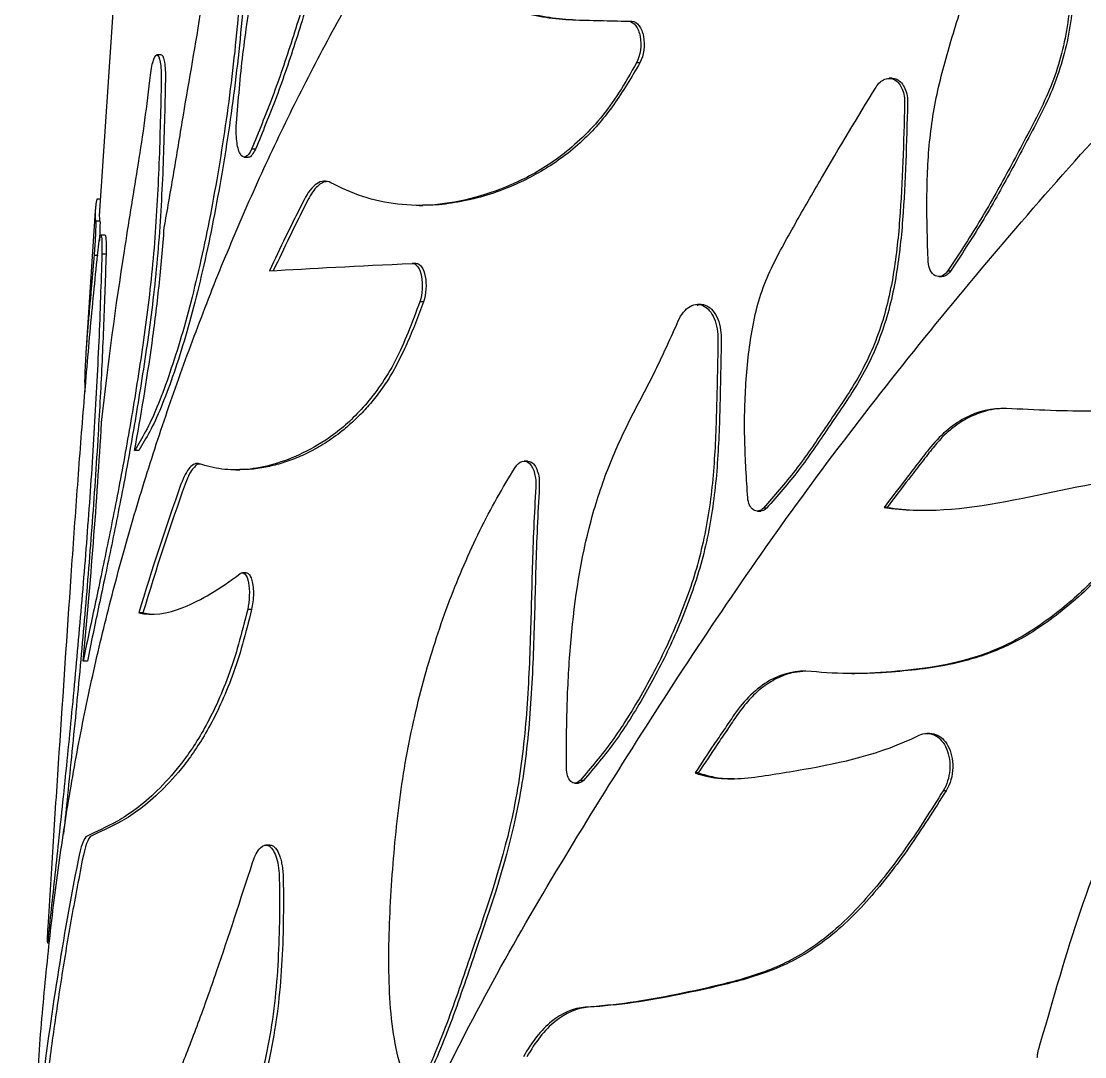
# Model space of a CAD drawing. Header units: millimetres. Extents: x 10 to 459, y 8 to 584.
# Drawn here: x 154.12 to 166.7, y 349.61 to 361.86 of the extents above; entities that cross this region are included whole.
import ezdxf

# ---------------------------------------------------------------- set-up
doc = ezdxf.new("R2010")
doc.units = ezdxf.units.MM
doc.layers.add('OUTLINE', color=7, linetype='Continuous', lineweight=25)

msp = doc.modelspace()

# ---------------------------------------------------------------- linework, layer by layer
at = {"layer": 'OUTLINE'}
for p, q in [((155.334, 363.949), (155.045, 359.615)), ((155.775, 361.458), (155.725, 361.458)), ((161.438, 361.365), (161.398, 361.365)), ((164.42, 361.182), (164.384, 361.182)), ((156.757, 360.25), (156.805, 360.25)), ((156.889, 360.342), (156.842, 360.342)), ((155.055, 359.754), (155.018, 359.754)), ((158.826, 359.679), (158.87, 359.679)), ((154.995, 359.615), (154.883, 357.931)), ((155.049, 359.491), (154.999, 359.491)), ((155.051, 359.491), (155, 359.491)), ((155.112, 359.325), (155.061, 359.325)), ((155.031, 359.087), (154.981, 359.087)), ((155.123, 359.104), (155.073, 359.104)), ((158.788, 358.993), (158.744, 358.993)), ((165.11, 358.9), (165.075, 358.9)), ((164.972, 358.837), (165.007, 358.837)), ((158.879, 358.54), (158.835, 358.54)), ((162.157, 358.509), (162.117, 358.509)), ((155.51, 356.781), (155.461, 356.781)), ((160.109, 356.655), (160.066, 356.655)), ((156.657, 356.552), (156.704, 356.552)), ((162.936, 356.099), (162.898, 356.099)), ((164.361, 356.109), (164.326, 356.109)), ((162.828, 356.065), (162.867, 356.065)), ((156.784, 355.334), (156.736, 355.334)), ((155.559, 354.861), (155.51, 354.861)), ((155.559, 354.861), (155.664, 354.846)), ((156.844, 354.902), (156.798, 354.902)), ((154.902, 354.29), (154.852, 354.29)), ((163.943, 354.143), (163.978, 354.143)), ((164.867, 353.437), (164.832, 353.437)), ((162.127, 352.969), (162.089, 352.969)), ((160.667, 352.848), (160.709, 352.848)), ((160.769, 352.88), (160.729, 352.88)), ((165.059, 352.759), (165.025, 352.759)), ((157.061, 352.115), (157.014, 352.115)), ((154.429, 350.96), (154.455, 350.96)), ((154.462, 351.028), (154.439, 351.028))]:
    msp.add_line(p, q, dxfattribs=at)
for points, knots in [([(154.317, 349.412), (154.318, 349.422), (154.337, 349.772), (154.396, 350.437), (154.497, 351.408), (154.628, 352.351), (154.786, 353.273), (154.972, 354.177), (155.189, 355.072), (155.435, 355.963), (155.712, 356.854), (156.018, 357.744), (156.352, 358.632), (156.716, 359.514), (157.111, 360.388), (157.538, 361.252), (157.999, 362.106), (158.518, 362.991), (159.101, 363.905), (159.755, 364.846), (160.454, 365.771), (161.152, 366.623), (161.841, 367.404), (162.511, 368.118), (163.213, 368.819), (163.943, 369.505), (164.456, 369.95), (164.712, 370.173)], [0, 0, 0, 0, 0.001236, 0.042567, 0.083908, 0.125241, 0.166156, 0.207077, 0.247993, 0.289099, 0.330211, 0.371317, 0.412228, 0.453144, 0.494054, 0.535189, 0.576331, 0.617465, 0.664828, 0.712215, 0.7596, 0.806959, 0.845553, 0.884171, 0.922796, 0.96141, 1, 1, 1, 1]), ([(156.665, 360.651), (156.687, 360.925), (156.71, 361.198), (156.774, 361.735), (156.814, 362), (156.896, 362.527), (156.939, 362.789), (157.029, 363.309), (157.079, 363.563), (157.194, 364.05), (157.257, 364.285), (157.357, 364.63), (157.391, 364.744), (157.46, 364.972), (157.494, 365.087), (157.564, 365.313), (157.6, 365.425), (157.673, 365.648), (157.71, 365.76), (157.777, 365.995), (157.806, 366.118), (157.859, 366.371), (157.882, 366.5), (157.906, 366.63)], [0, 0, 0, 0, 0.125, 0.125, 0.25, 0.25, 0.375, 0.375, 0.5, 0.5, 0.625, 0.625, 0.6875, 0.6875, 0.75, 0.75, 0.8125, 0.8125, 0.875, 0.875, 0.9375, 0.9375, 1, 1, 1, 1]), ([(158.159, 366.589), (158.131, 366.001), (158.103, 365.412), (158.009, 364.532), (157.969, 364.244), (157.87, 363.686), (157.811, 363.414), (157.683, 362.879), (157.615, 362.62), (157.474, 362.118), (157.4, 361.875), (157.249, 361.405), (157.171, 361.177), (157.01, 360.745), (156.925, 360.543), (156.842, 360.342)], [0, 0, 0, 0, 0.25, 0.25, 0.375, 0.375, 0.5, 0.5, 0.625, 0.625, 0.75, 0.75, 0.875, 0.875, 1, 1, 1, 1]), ([(158.205, 366.589), (158.177, 366.001), (158.149, 365.413), (158.055, 364.532), (158.016, 364.245), (157.916, 363.687), (157.858, 363.415), (157.729, 362.88), (157.661, 362.621), (157.52, 362.118), (157.447, 361.875), (157.296, 361.405), (157.218, 361.177), (157.057, 360.745), (156.972, 360.543), (156.889, 360.342)], [0, 0, 0, 0, 0.25, 0.25, 0.375, 0.375, 0.5, 0.5, 0.625, 0.625, 0.75, 0.75, 0.875, 0.875, 1, 1, 1, 1]), ([(157.239, 345.09), (157.34, 345.332), (157.443, 345.574), (157.648, 346.064), (157.751, 346.312), (158.065, 347.056), (158.277, 347.555), (158.718, 348.548), (158.945, 349.04), (159.425, 350.003), (159.678, 350.473), (160.203, 351.4), (160.476, 351.857), (161.037, 352.77), (161.324, 353.226), (162.204, 354.597), (162.818, 355.507), (164.127, 357.279), (164.818, 358.145), (166.264, 359.862), (167.017, 360.708), (168.217, 361.93), (168.628, 362.329), (169.47, 363.115), (169.899, 363.503), (170.78, 364.264), (171.234, 364.632), (171.959, 365.119), (172.207, 365.271), (172.719, 365.537), (172.986, 365.645), (173.257, 365.75)], [0, 0, 0, 0, 0.03125, 0.03125, 0.0625, 0.0625, 0.125, 0.125, 0.1875, 0.1875, 0.25, 0.25, 0.3125, 0.3125, 0.375, 0.375, 0.5, 0.5, 0.625, 0.625, 0.75, 0.75, 0.8125, 0.8125, 0.875, 0.875, 0.9375, 0.9375, 0.96875, 0.96875, 1, 1, 1, 1]), ([(156.708, 364.755), (156.723, 364.577), (156.739, 364.399), (156.76, 364.032), (156.765, 363.843), (156.766, 363.455), (156.763, 363.255), (156.75, 362.857), (156.74, 362.659), (156.701, 362.064), (156.665, 361.669), (156.573, 360.882), (156.518, 360.496), (156.393, 359.749), (156.323, 359.384), (156.167, 358.689), (156.084, 358.366), (155.952, 357.924), (155.906, 357.784), (155.815, 357.523), (155.77, 357.402), (155.68, 357.185), (155.635, 357.09), (155.546, 356.924), (155.503, 356.852), (155.461, 356.781)], [0, 0, 0, 0, 0.0625, 0.0625, 0.125, 0.125, 0.1875, 0.1875, 0.25, 0.25, 0.375, 0.375, 0.5, 0.5, 0.625, 0.625, 0.75, 0.75, 0.8125, 0.8125, 0.875, 0.875, 0.9375, 0.9375, 1, 1, 1, 1]), ([(156.756, 364.755), (156.771, 364.577), (156.787, 364.399), (156.808, 364.032), (156.813, 363.843), (156.814, 363.455), (156.811, 363.256), (156.798, 362.858), (156.788, 362.66), (156.749, 362.065), (156.713, 361.67), (156.621, 360.883), (156.566, 360.497), (156.441, 359.75), (156.371, 359.385), (156.216, 358.691), (156.133, 358.368), (156.001, 357.926), (155.955, 357.785), (155.864, 357.524), (155.819, 357.403), (155.729, 357.186), (155.684, 357.09), (155.596, 356.924), (155.552, 356.852), (155.51, 356.781)], [0, 0, 0, 0, 0.0625, 0.0625, 0.125, 0.125, 0.1875, 0.1875, 0.25, 0.25, 0.375, 0.375, 0.5, 0.5, 0.625, 0.625, 0.75, 0.75, 0.8125, 0.8125, 0.875, 0.875, 0.9375, 0.9375, 1, 1, 1, 1]), ([(155.811, 359.416), (155.847, 359.621), (155.883, 359.826), (155.955, 360.242), (155.989, 360.454), (156.094, 361.089), (156.169, 361.504), (156.306, 362.363), (156.367, 362.805), (156.447, 363.478), (156.471, 363.704), (156.515, 364.157), (156.535, 364.385), (156.554, 364.613)], [0, 0, 0, 0, 0.125, 0.125, 0.25, 0.25, 0.5, 0.5, 0.75, 0.75, 0.875, 0.875, 1, 1, 1, 1]), ([(164.846, 359.012), (164.838, 359.248), (164.831, 359.484), (164.832, 359.957), (164.84, 360.195), (164.887, 360.662), (164.926, 360.893), (165.035, 361.349), (165.102, 361.575), (165.239, 362.022), (165.31, 362.244), (165.448, 362.691), (165.517, 362.915), (165.66, 363.36), (165.734, 363.58), (165.897, 364.013), (165.984, 364.227), (166.072, 364.44)], [0, 0, 0, 0, 0.125, 0.125, 0.25, 0.25, 0.375, 0.375, 0.5, 0.5, 0.625, 0.625, 0.75, 0.75, 0.875, 0.875, 1, 1, 1, 1]), ([(166.458, 364.328), (166.473, 364.082), (166.487, 363.837), (166.52, 363.347), (166.537, 363.101), (166.55, 362.609), (166.548, 362.363), (166.509, 361.871), (166.469, 361.622), (166.366, 361.269), (166.325, 361.153), (166.232, 360.93), (166.18, 360.822), (166.072, 360.61), (166.017, 360.506), (165.906, 360.297), (165.85, 360.193), (165.682, 359.882), (165.567, 359.678), (165.327, 359.282), (165.201, 359.091), (165.075, 358.9)], [0, 0, 0, 0, 0.125, 0.125, 0.25, 0.25, 0.375, 0.375, 0.5, 0.5, 0.5625, 0.5625, 0.625, 0.625, 0.6875, 0.6875, 0.75, 0.75, 0.875, 0.875, 1, 1, 1, 1]), ([(166.491, 364.328), (166.505, 364.082), (166.52, 363.837), (166.552, 363.347), (166.569, 363.102), (166.583, 362.61), (166.581, 362.364), (166.542, 361.872), (166.501, 361.623), (166.398, 361.27), (166.358, 361.154), (166.265, 360.93), (166.213, 360.822), (166.106, 360.611), (166.05, 360.506), (165.939, 360.297), (165.884, 360.193), (165.715, 359.883), (165.601, 359.678), (165.361, 359.282), (165.235, 359.091), (165.11, 358.9)], [0, 0, 0, 0, 0.125, 0.125, 0.25, 0.25, 0.375, 0.375, 0.5, 0.5, 0.5625, 0.5625, 0.625, 0.625, 0.6875, 0.6875, 0.75, 0.75, 0.875, 0.875, 1, 1, 1, 1]), ([(158.898, 362.24), (159.259, 362.244), (159.624, 362.071), (160.119, 361.939), (160.22, 361.918), (160.427, 361.888), (160.533, 361.879), (160.854, 361.863), (161.074, 361.864), (161.3, 361.856)], [0, 0, 0, 0, 0.5, 0.5, 0.625, 0.625, 0.75, 0.75, 1, 1, 1, 1]), ([(158.942, 362.24), (159.302, 362.244), (159.668, 362.071), (160.162, 361.939), (160.263, 361.918), (160.469, 361.888), (160.574, 361.879), (160.895, 361.863), (161.115, 361.864), (161.341, 361.856)], [0, 0, 0, 0, 0.5, 0.5, 0.625, 0.625, 0.75, 0.75, 1, 1, 1, 1]), ([(161.3, 361.856), (161.332, 361.854), (161.363, 361.835), (161.412, 361.771), (161.43, 361.725), (161.458, 361.574), (161.442, 361.452), (161.398, 361.365)], [0, 0, 0, 0, 0.25, 0.25, 0.5, 0.5, 1, 1, 1, 1]), ([(161.341, 361.856), (161.373, 361.854), (161.403, 361.835), (161.452, 361.771), (161.47, 361.725), (161.498, 361.574), (161.482, 361.452), (161.438, 361.365)], [0, 0, 0, 0, 0.25, 0.25, 0.5, 0.5, 1, 1, 1, 1]), ([(155.639, 361.157), (155.648, 361.239), (155.66, 361.315), (155.691, 361.425), (155.708, 361.457), (155.741, 361.458), (155.755, 361.427), (155.773, 361.317), (155.777, 361.242), (155.776, 361.16)], [0, 0, 0, 0, 0.25, 0.25, 0.5, 0.5, 0.75, 0.75, 1, 1, 1, 1]), ([(155.774, 361.455), (155.775, 361.456), (155.784, 361.462), (155.799, 361.435), (155.815, 361.375), (155.825, 361.28), (155.825, 361.201), (155.825, 361.16)], [0, 0, 0, 0, 0.040433, 0.269779, 0.500959, 0.742477, 1, 1, 1, 1]), ([(161.398, 361.365), (161.33, 361.246), (161.262, 361.127), (161.121, 360.904), (161.047, 360.801), (160.814, 360.523), (160.644, 360.37), (160.31, 360.121), (160.141, 360.026), (159.807, 359.873), (159.641, 359.814), (159.16, 359.684), (158.857, 359.66), (158.43, 359.711), (158.292, 359.741), (158.027, 359.826), (157.901, 359.886), (157.78, 359.947)], [0, 0, 0, 0, 0.0625, 0.0625, 0.125, 0.125, 0.25, 0.25, 0.375, 0.375, 0.5, 0.5, 0.75, 0.75, 0.875, 0.875, 1, 1, 1, 1]), ([(161.438, 361.365), (161.388, 361.279), (161.288, 361.108), (161.13, 360.87), (160.963, 360.653), (160.772, 360.45), (160.558, 360.27), (160.324, 360.11), (160.091, 359.981), (159.831, 359.866), (159.548, 359.771), (159.246, 359.707), (159.019, 359.679), (158.898, 359.683), (158.87, 359.684)], [0, 0, 0, 0, 0.067429, 0.135083, 0.202537, 0.269693, 0.355035, 0.440676, 0.526476, 0.612031, 0.729252, 0.846837, 0.964598, 1, 1, 1, 1]), ([(155.776, 361.16), (155.768, 360.833), (155.761, 360.506), (155.742, 360.011), (155.734, 359.845), (155.715, 359.511), (155.704, 359.342), (155.663, 358.841), (155.625, 358.519), (155.54, 357.894), (155.492, 357.588), (155.394, 357), (155.344, 356.717), (155.242, 356.175), (155.19, 355.916), (155.088, 355.417), (155.038, 355.178), (154.941, 354.722), (154.895, 354.506), (154.852, 354.29)], [0, 0, 0, 0, 0.125, 0.125, 0.1875, 0.1875, 0.25, 0.25, 0.375, 0.375, 0.5, 0.5, 0.625, 0.625, 0.75, 0.75, 0.875, 0.875, 1, 1, 1, 1]), ([(155.825, 361.16), (155.817, 360.833), (155.81, 360.506), (155.791, 360.011), (155.783, 359.845), (155.764, 359.512), (155.753, 359.343), (155.712, 358.842), (155.675, 358.52), (155.589, 357.895), (155.541, 357.589), (155.444, 357.001), (155.394, 356.718), (155.292, 356.175), (155.24, 355.917), (155.138, 355.418), (155.087, 355.179), (154.991, 354.722), (154.945, 354.506), (154.902, 354.29)], [0, 0, 0, 0, 0.125, 0.125, 0.1875, 0.1875, 0.25, 0.25, 0.375, 0.375, 0.5, 0.5, 0.625, 0.625, 0.75, 0.75, 0.875, 0.875, 1, 1, 1, 1]), ([(155.07, 357.112), (155.147, 357.826), (155.239, 358.49), (155.365, 359.301), (155.391, 359.463), (155.444, 359.786), (155.47, 359.948), (155.549, 360.443), (155.6, 360.788), (155.639, 361.157)], [0, 0, 0, 0, 0.5, 0.5, 0.625, 0.625, 0.75, 0.75, 1, 1, 1, 1]), ([(164.23, 361.077), (164.258, 361.122), (164.294, 361.156), (164.374, 361.187), (164.417, 361.184), (164.49, 361.14), (164.521, 361.1), (164.56, 361.002), (164.57, 360.944), (164.568, 360.885)], [0, 0, 0, 0, 0.25, 0.25, 0.5, 0.5, 0.75, 0.75, 1, 1, 1, 1]), ([(164.42, 361.178), (164.429, 361.179), (164.459, 361.182), (164.507, 361.154), (164.556, 361.1), (164.59, 361.021), (164.603, 360.945), (164.603, 360.898), (164.603, 360.885)], [0, 0, 0, 0, 0.087635, 0.282803, 0.481338, 0.689028, 0.913101, 1, 1, 1, 1]), ([(162.712, 356.221), (162.698, 356.446), (162.683, 356.671), (162.672, 357.123), (162.676, 357.35), (162.707, 357.807), (162.732, 358.039), (162.796, 358.374), (162.822, 358.484), (162.888, 358.697), (162.93, 358.801), (163.065, 359.094), (163.169, 359.274), (163.374, 359.639), (163.478, 359.82), (163.795, 360.361), (164.011, 360.719), (164.23, 361.077)], [0, 0, 0, 0, 0.125, 0.125, 0.25, 0.25, 0.375, 0.375, 0.4375, 0.4375, 0.5, 0.5, 0.625, 0.625, 0.75, 0.75, 1, 1, 1, 1]), ([(164.568, 360.885), (164.555, 360.426), (164.544, 359.966), (164.491, 359.279), (164.466, 359.05), (164.407, 358.709), (164.383, 358.594), (164.326, 358.372), (164.293, 358.264), (164.217, 358.054), (164.174, 357.952), (164.08, 357.756), (164.028, 357.66), (163.863, 357.387), (163.744, 357.221), (163.513, 356.878), (163.398, 356.707), (163.154, 356.391), (163.025, 356.245), (162.898, 356.099)], [0, 0, 0, 0, 0.25, 0.25, 0.375, 0.375, 0.4375, 0.4375, 0.5, 0.5, 0.5625, 0.5625, 0.625, 0.625, 0.75, 0.75, 0.875, 0.875, 1, 1, 1, 1]), ([(164.603, 360.885), (164.59, 360.426), (164.58, 359.966), (164.526, 359.279), (164.502, 359.051), (164.443, 358.71), (164.419, 358.595), (164.362, 358.372), (164.329, 358.264), (164.253, 358.055), (164.211, 357.953), (164.117, 357.756), (164.065, 357.661), (163.9, 357.388), (163.781, 357.221), (163.55, 356.879), (163.436, 356.708), (163.192, 356.392), (163.063, 356.245), (162.936, 356.099)], [0, 0, 0, 0, 0.25, 0.25, 0.375, 0.375, 0.4375, 0.4375, 0.5, 0.5, 0.5625, 0.5625, 0.625, 0.625, 0.75, 0.75, 0.875, 0.875, 1, 1, 1, 1]), ([(156.842, 360.342), (156.82, 360.293), (156.796, 360.262), (156.748, 360.243), (156.725, 360.258), (156.689, 360.326), (156.676, 360.38), (156.661, 360.506), (156.66, 360.578), (156.665, 360.651)], [0, 0, 0, 0, 0.25, 0.25, 0.5, 0.5, 0.75, 0.75, 1, 1, 1, 1]), ([(156.889, 360.342), (156.876, 360.318), (156.851, 360.271), (156.821, 360.244), (156.807, 360.251), (156.805, 360.252)], [0, 0, 0, 0, 0.4764292, 0.9536788, 1, 1, 1, 1]), ([(157.78, 359.947), (157.727, 359.975), (157.67, 359.97), (157.562, 359.9), (157.51, 359.834), (157.464, 359.744)], [0, 0, 0, 0, 0.5, 0.5, 1, 1, 1, 1]), ([(157.733, 359.962), (157.716, 359.958), (157.679, 359.95), (157.622, 359.907), (157.564, 359.84), (157.528, 359.776), (157.51, 359.744)], [0, 0, 0, 0, 0.21734, 0.474206, 0.733397, 1, 1, 1, 1]), ([(155.018, 359.753), (155.016, 359.752), (155.012, 359.75), (155.006, 359.72), (155, 359.674), (154.994, 359.604), (154.991, 359.536), (154.996, 359.506), (154.999, 359.491)], [0, 0, 0, 0, 0.108459, 0.234547, 0.363059, 0.491613, 0.745191, 1, 1, 1, 1]), ([(157.464, 359.744), (157.427, 359.672), (157.391, 359.599), (157.355, 359.526), (157.319, 359.454), (157.283, 359.381), (157.247, 359.308), (157.182, 359.174), (157.118, 359.039), (157.054, 358.905)], [0, 0, 0, 0, 0.000334697, 0.000334697, 0.000334697, 0.000669394, 0.000669394, 0.000669394, 0.001286129, 0.001286129, 0.001286129, 0.001286129]), ([(157.51, 359.744), (157.474, 359.672), (157.437, 359.599), (157.401, 359.526), (157.365, 359.453), (157.329, 359.381), (157.294, 359.308), (157.228, 359.174), (157.164, 359.039), (157.101, 358.905)], [0, 0, 0, 0, 0.000334697, 0.000334697, 0.000334697, 0.000669394, 0.000669394, 0.000669394, 0.001284994, 0.001284994, 0.001284994, 0.001284994]), ([(155.046, 359.614), (155.045, 359.609), (155.043, 359.585), (155.042, 359.535), (155.046, 359.509), (155.049, 359.491)], [0, 0, 0, 0, 0.088893, 0.391497, 1, 1, 1, 1]), ([(155, 359.487), (155, 359.486), (155.001, 359.484), (155.001, 359.448), (154.999, 359.385), (154.995, 359.298), (154.989, 359.194), (154.984, 359.123), (154.981, 359.087)], [0, 0, 0, 0, 0.085322, 0.25178, 0.42282, 0.602135, 0.791152, 1, 1, 1, 1]), ([(155.05, 359.487), (155.05, 359.486), (155.052, 359.484), (155.051, 359.448), (155.049, 359.385), (155.046, 359.316), (155.043, 359.27), (155.043, 359.255)], [0, 0, 0, 0, 0.124689, 0.36823, 0.618588, 0.881392, 1, 1, 1, 1]), ([(155.461, 356.781), (155.534, 357.186), (155.605, 357.607), (155.697, 358.269), (155.725, 358.495), (155.774, 358.951), (155.794, 359.182), (155.811, 359.416)], [0, 0, 0, 0, 0.5, 0.5, 0.75, 0.75, 1, 1, 1, 1]), ([(155.029, 359.148), (155.035, 359.205), (155.041, 359.252), (155.053, 359.314), (155.059, 359.329), (155.068, 359.32), (155.071, 359.296), (155.075, 359.217), (155.075, 359.164), (155.073, 359.104)], [0, 0, 0, 0, 0.25, 0.25, 0.5, 0.5, 0.75, 0.75, 1, 1, 1, 1]), ([(155.111, 359.323), (155.112, 359.324), (155.115, 359.331), (155.12, 359.304), (155.124, 359.244), (155.124, 359.169), (155.123, 359.118), (155.123, 359.104)], [0, 0, 0, 0, 0.034708, 0.313796, 0.593607, 0.886431, 1, 1, 1, 1]), ([(154.437, 351.146), (154.447, 351.313), (154.457, 351.481), (154.478, 351.818), (154.489, 351.989), (154.523, 352.506), (154.546, 352.858), (154.617, 353.92), (154.663, 354.614), (154.734, 355.639), (154.758, 355.979), (154.807, 356.647), (154.832, 356.974), (154.884, 357.615), (154.911, 357.929), (154.967, 358.547), (154.997, 358.848), (155.029, 359.148)], [0, 0, 0, 0, 0.0625, 0.0625, 0.125, 0.125, 0.25, 0.25, 0.5, 0.5, 0.625, 0.625, 0.75, 0.75, 0.875, 0.875, 1, 1, 1, 1]), ([(155.073, 359.104), (155.068, 358.934), (155.062, 358.764), (155.051, 358.42), (155.044, 358.246), (155.021, 357.715), (155.001, 357.353), (154.957, 356.616), (154.932, 356.251), (154.878, 355.526), (154.849, 355.167), (154.787, 354.452), (154.755, 354.095), (154.689, 353.406), (154.655, 353.071), (154.588, 352.426), (154.554, 352.111), (154.508, 351.678), (154.493, 351.541), (154.465, 351.279), (154.451, 351.153), (154.439, 351.028)], [0, 0, 0, 0, 0.0625, 0.0625, 0.125, 0.125, 0.25, 0.25, 0.375, 0.375, 0.5, 0.5, 0.625, 0.625, 0.75, 0.75, 0.875, 0.875, 0.9375, 0.9375, 1, 1, 1, 1]), ([(155.123, 359.104), (155.118, 358.967), (155.11, 358.694), (155.094, 358.274), (155.075, 357.846), (155.054, 357.413), (155.027, 356.937), (154.994, 356.422), (154.954, 355.869), (154.911, 355.319), (154.865, 354.774), (154.817, 354.23), (154.766, 353.689), (154.713, 353.156), (154.664, 352.671), (154.633, 352.378), (154.619, 352.247)], [0, 0, 0, 0, 0.061394, 0.123006, 0.184632, 0.246128, 0.307427, 0.384595, 0.462011, 0.539564, 0.617078, 0.694327, 0.774497, 0.854908, 0.935256, 1, 1, 1, 1]), ([(154.981, 359.087), (154.976, 359.025), (154.965, 358.902), (154.95, 358.72), (154.935, 358.551), (154.919, 358.376), (154.904, 358.201), (154.89, 358.024), (154.879, 357.865), (154.871, 357.708), (154.868, 357.574), (154.872, 357.504), (154.873, 357.476)], [0, 0, 0, 0, 0.073262, 0.146456, 0.221585, 0.296767, 0.40369, 0.51066, 0.620569, 0.730499, 0.890375, 1, 1, 1, 1]), ([(158.744, 358.993), (158.768, 358.994), (158.792, 358.979), (158.83, 358.925), (158.845, 358.885), (158.871, 358.747), (158.864, 358.632), (158.835, 358.54)], [0, 0, 0, 0, 0.25, 0.25, 0.5, 0.5, 1, 1, 1, 1]), ([(158.788, 358.993), (158.813, 358.994), (158.836, 358.979), (158.874, 358.925), (158.889, 358.885), (158.915, 358.747), (158.908, 358.632), (158.879, 358.54)], [0, 0, 0, 0, 0.25, 0.25, 0.5, 0.5, 1, 1, 1, 1]), ([(165.075, 358.9), (165.056, 358.873), (165.033, 358.853), (164.981, 358.834), (164.953, 358.835), (164.905, 358.86), (164.885, 358.883), (164.856, 358.941), (164.848, 358.976), (164.846, 359.012)], [0, 0, 0, 0, 0.25, 0.25, 0.5, 0.5, 0.75, 0.75, 1, 1, 1, 1]), ([(165.11, 358.9), (165.098, 358.886), (165.074, 358.857), (165.036, 358.837), (165.014, 358.839), (165.008, 358.839)], [0, 0, 0, 0, 0.410666, 0.822161, 1, 1, 1, 1]), ([(158.835, 358.54), (158.742, 358.294), (158.651, 358.048), (158.488, 357.736), (158.429, 357.64), (158.309, 357.466), (158.248, 357.389), (158.064, 357.176), (157.937, 357.061), (157.689, 356.878), (157.568, 356.809), (157.333, 356.695), (157.218, 356.651), (156.997, 356.587), (156.889, 356.567), (156.684, 356.549), (156.586, 356.55), (156.399, 356.573), (156.31, 356.598), (156.225, 356.624)], [0, 0, 0, 0, 0.125, 0.125, 0.1875, 0.1875, 0.25, 0.25, 0.375, 0.375, 0.5, 0.5, 0.625, 0.625, 0.75, 0.75, 0.875, 0.875, 1, 1, 1, 1]), ([(158.879, 358.54), (158.847, 358.455), (158.783, 358.285), (158.681, 358.041), (158.573, 357.812), (158.455, 357.608), (158.33, 357.433), (158.2, 357.277), (158.069, 357.143), (157.914, 357.008), (157.737, 356.879), (157.541, 356.765), (157.35, 356.679), (157.165, 356.618), (156.979, 356.575), (156.825, 356.553), (156.734, 356.556), (156.704, 356.557)], [0, 0, 0, 0, 0.053758, 0.10769, 0.161367, 0.214776, 0.269323, 0.324053, 0.378858, 0.433508, 0.517685, 0.602072, 0.686648, 0.771256, 0.85562, 0.952471, 1, 1, 1, 1]), ([(161.878, 358.282), (161.909, 358.365), (161.955, 358.432), (162.065, 358.511), (162.126, 358.52), (162.237, 358.471), (162.284, 358.416), (162.348, 358.267), (162.363, 358.176), (162.36, 358.083)], [0, 0, 0, 0, 0.25, 0.25, 0.5, 0.5, 0.75, 0.75, 1, 1, 1, 1]), ([(162.113, 358.497), (162.124, 358.502), (162.163, 358.518), (162.231, 358.497), (162.305, 358.438), (162.362, 358.337), (162.396, 358.214), (162.398, 358.124), (162.399, 358.083)], [0, 0, 0, 0, 0.074574, 0.258218, 0.440366, 0.628767, 0.828015, 1, 1, 1, 1]), ([(169.999, 358.505), (169.846, 358.352), (169.694, 358.199), (169.367, 357.942), (169.194, 357.836), (168.836, 357.648), (168.653, 357.57), (168.288, 357.443), (168.105, 357.394), (167.554, 357.28), (167.186, 357.251), (166.468, 357.242), (166.116, 357.26), (165.771, 357.278)], [0, 0, 0, 0, 0.125, 0.125, 0.25, 0.25, 0.375, 0.375, 0.5, 0.5, 0.75, 0.75, 1, 1, 1, 1]), ([(160.567, 353.027), (160.568, 353.265), (160.569, 353.503), (160.583, 353.981), (160.596, 354.22), (160.655, 354.936), (160.721, 355.414), (160.894, 356.09), (160.963, 356.31), (161.121, 356.728), (161.211, 356.927), (161.403, 357.309), (161.505, 357.494), (161.697, 357.882), (161.787, 358.082), (161.878, 358.282)], [0, 0, 0, 0, 0.125, 0.125, 0.25, 0.25, 0.5, 0.5, 0.625, 0.625, 0.75, 0.75, 0.875, 0.875, 1, 1, 1, 1]), ([(162.36, 358.083), (162.356, 357.833), (162.351, 357.583), (162.338, 357.083), (162.329, 356.833), (162.291, 356.334), (162.261, 356.083), (162.165, 355.59), (162.101, 355.355), (161.945, 354.905), (161.855, 354.687), (161.66, 354.268), (161.556, 354.07), (161.338, 353.693), (161.225, 353.513), (160.985, 353.179), (160.856, 353.029), (160.729, 352.88)], [0, 0, 0, 0, 0.125, 0.125, 0.25, 0.25, 0.375, 0.375, 0.5, 0.5, 0.625, 0.625, 0.75, 0.75, 0.875, 0.875, 1, 1, 1, 1]), ([(162.399, 358.083), (162.394, 357.833), (162.39, 357.583), (162.377, 357.084), (162.368, 356.834), (162.33, 356.335), (162.3, 356.084), (162.204, 355.591), (162.14, 355.356), (161.984, 354.906), (161.894, 354.688), (161.7, 354.269), (161.596, 354.071), (161.378, 353.694), (161.265, 353.513), (161.025, 353.179), (160.896, 353.029), (160.769, 352.88)], [0, 0, 0, 0, 0.125, 0.125, 0.25, 0.25, 0.375, 0.375, 0.5, 0.5, 0.625, 0.625, 0.75, 0.75, 0.875, 0.875, 1, 1, 1, 1]), ([(165.771, 357.278), (165.602, 357.286), (165.434, 357.245), (165.123, 357.08), (164.979, 356.954), (164.855, 356.796)], [0, 0, 0, 0, 0.5, 0.5, 1, 1, 1, 1]), ([(165.762, 357.277), (165.729, 357.276), (165.65, 357.276), (165.504, 357.246), (165.325, 357.177), (165.153, 357.066), (165.007, 356.937), (164.929, 356.843), (164.89, 356.796)], [0, 0, 0, 0, 0.100892, 0.248115, 0.459932, 0.677844, 0.837741, 1, 1, 1, 1]), ([(164.855, 356.796), (164.809, 356.738), (164.763, 356.679), (164.718, 356.62), (164.672, 356.561), (164.627, 356.502), (164.581, 356.443), (164.496, 356.332), (164.411, 356.22), (164.326, 356.109)], [0, 0, 0, 0, 0.0002519821, 0.0002519821, 0.0002519821, 0.0005039641, 0.0005039641, 0.0005039641, 0.000979781, 0.000979781, 0.000979781, 0.000979781]), ([(164.89, 356.796), (164.844, 356.737), (164.798, 356.679), (164.753, 356.62), (164.707, 356.561), (164.662, 356.502), (164.616, 356.443), (164.531, 356.331), (164.446, 356.22), (164.361, 356.109)], [0, 0, 0, 0, 0.0002519821, 0.0002519821, 0.0002519821, 0.0005039641, 0.0005039641, 0.0005039641, 0.0009790223, 0.0009790223, 0.0009790223, 0.0009790223]), ([(156.225, 356.624), (156.188, 356.636), (156.15, 356.62), (156.076, 356.537), (156.041, 356.47), (156.009, 356.383)], [0, 0, 0, 0, 0.5, 0.5, 1, 1, 1, 1]), ([(156.234, 356.621), (156.226, 356.621), (156.204, 356.622), (156.166, 356.588), (156.126, 356.534), (156.089, 356.464), (156.068, 356.41), (156.058, 356.383)], [0, 0, 0, 0, 0.1264292, 0.3627179, 0.6058166, 0.8011824, 1, 1, 1, 1]), ([(159.96, 356.58), (159.985, 356.619), (160.014, 356.644), (160.075, 356.661), (160.107, 356.651), (160.158, 356.6), (160.179, 356.558), (160.204, 356.461), (160.208, 356.405), (160.205, 356.349)], [0, 0, 0, 0, 0.25, 0.25, 0.5, 0.5, 0.75, 0.75, 1, 1, 1, 1]), ([(160.108, 356.653), (160.122, 356.652), (160.152, 356.65), (160.193, 356.609), (160.226, 356.544), (160.248, 356.454), (160.247, 356.386), (160.247, 356.349)], [0, 0, 0, 0, 0.161716, 0.35534, 0.554466, 0.763046, 1, 1, 1, 1]), ([(158.683, 349.236), (158.642, 349.374), (158.6, 349.512), (158.533, 349.803), (158.509, 349.959), (158.478, 350.287), (158.471, 350.454), (158.466, 350.789), (158.468, 350.958), (158.485, 351.467), (158.508, 351.81), (158.572, 352.484), (158.614, 352.818), (158.732, 353.474), (158.807, 353.8), (158.98, 354.423), (159.078, 354.721), (159.295, 355.295), (159.415, 355.572), (159.673, 356.098), (159.815, 356.34), (159.96, 356.58)], [0, 0, 0, 0, 0.0625, 0.0625, 0.125, 0.125, 0.1875, 0.1875, 0.25, 0.25, 0.375, 0.375, 0.5, 0.5, 0.625, 0.625, 0.75, 0.75, 0.875, 0.875, 1, 1, 1, 1]), ([(160.205, 356.349), (160.188, 356.031), (160.172, 355.714), (160.154, 355.08), (160.148, 354.763), (160.125, 354.128), (160.108, 353.811), (160.051, 353.175), (160.008, 352.861), (159.828, 351.955), (159.633, 351.392), (159.347, 350.557), (159.253, 350.278), (159.103, 349.873), (159.05, 349.742), (158.94, 349.486), (158.882, 349.361), (158.825, 349.236)], [0, 0, 0, 0, 0.125, 0.125, 0.25, 0.25, 0.375, 0.375, 0.5, 0.5, 0.75, 0.75, 0.875, 0.875, 0.9375, 0.9375, 1, 1, 1, 1]), ([(160.247, 356.349), (160.23, 356.031), (160.214, 355.714), (160.196, 355.08), (160.19, 354.763), (160.166, 354.128), (160.15, 353.811), (160.093, 353.176), (160.05, 352.862), (159.871, 351.955), (159.676, 351.392), (159.39, 350.557), (159.296, 350.279), (159.146, 349.874), (159.093, 349.742), (158.983, 349.486), (158.925, 349.361), (158.869, 349.236)], [0, 0, 0, 0, 0.125, 0.125, 0.25, 0.25, 0.375, 0.375, 0.5, 0.5, 0.75, 0.75, 0.875, 0.875, 0.9375, 0.9375, 1, 1, 1, 1]), ([(164.326, 356.109), (164.786, 356.034), (165.27, 356.088), (166.255, 356.27), (166.758, 356.397), (167.277, 356.467)], [0, 0, 0, 0, 0.5, 0.5, 1, 1, 1, 1]), ([(162.872, 342.106), (162.986, 342.247), (163.1, 342.389), (163.326, 342.678), (163.437, 342.826), (163.766, 343.277), (163.982, 343.587), (164.624, 344.532), (165.045, 345.181), (165.706, 346.134), (165.932, 346.448), (166.398, 347.061), (166.638, 347.362), (167.373, 348.255), (167.886, 348.833), (168.927, 349.989), (169.455, 350.569), (170.52, 351.739), (171.06, 352.325), (172.159, 353.489), (172.719, 354.066), (173.582, 354.916), (173.873, 355.197), (174.465, 355.752), (174.766, 356.024), (175.071, 356.295)], [0, 0, 0, 0, 0.03125, 0.03125, 0.0625, 0.0625, 0.125, 0.125, 0.25, 0.25, 0.3125, 0.3125, 0.375, 0.375, 0.5, 0.5, 0.625, 0.625, 0.75, 0.75, 0.875, 0.875, 0.9375, 0.9375, 1, 1, 1, 1]), ([(162.898, 356.099), (162.862, 356.062), (162.816, 356.054), (162.743, 356.104), (162.718, 356.159), (162.712, 356.221)], [0, 0, 0, 0, 0.5, 0.5, 1, 1, 1, 1]), ([(162.936, 356.099), (162.923, 356.088), (162.901, 356.069), (162.877, 356.067), (162.866, 356.066)], [0, 0, 0, 0, 0.5630436, 1, 1, 1, 1]), ([(164.361, 356.109), (164.478, 356.092), (164.631, 356.071), (164.79, 356.076), (164.827, 356.077)], [0, 0, 0, 0, 0.764313, 1, 1, 1, 1]), ([(167.435, 355.954), (167.292, 355.783), (167.15, 355.612), (166.855, 355.295), (166.702, 355.146), (166.387, 354.873), (166.225, 354.749), (165.969, 354.588), (165.881, 354.538), (165.706, 354.452), (165.618, 354.414), (165.178, 354.252), (164.826, 354.2), (164.305, 354.156), (164.132, 354.144), (163.794, 354.142), (163.627, 354.155), (163.462, 354.167)], [0, 0, 0, 0, 0.125, 0.125, 0.25, 0.25, 0.375, 0.375, 0.4375, 0.4375, 0.5, 0.5, 0.75, 0.75, 0.875, 0.875, 1, 1, 1, 1]), ([(167.465, 355.954), (167.389, 355.862), (167.236, 355.68), (167.001, 355.416), (166.755, 355.166), (166.495, 354.935), (166.224, 354.726), (165.956, 354.557), (165.694, 354.43), (165.443, 354.337), (165.144, 354.255), (164.799, 354.196), (164.463, 354.165), (164.19, 354.146), (164.046, 354.145), (163.978, 354.144)], [0, 0, 0, 0, 0.076375, 0.152755, 0.229044, 0.307866, 0.386774, 0.465481, 0.532971, 0.600603, 0.668162, 0.773493, 0.878893, 0.943219, 1, 1, 1, 1]), ([(155.51, 354.861), (155.663, 354.823), (155.841, 354.848), (156.244, 355.009), (156.468, 355.144), (156.71, 355.325)], [0, 0, 0, 0, 0.5, 0.5, 1, 1, 1, 1]), ([(156.71, 355.325), (156.73, 355.34), (156.75, 355.337), (156.784, 355.299), (156.798, 355.263), (156.824, 355.129), (156.82, 355.004), (156.798, 354.902)], [0, 0, 0, 0, 0.25, 0.25, 0.5, 0.5, 1, 1, 1, 1]), ([(156.783, 355.332), (156.785, 355.333), (156.798, 355.337), (156.82, 355.314), (156.844, 355.265), (156.861, 355.189), (156.867, 355.094), (156.862, 354.993), (156.85, 354.931), (156.844, 354.902)], [0, 0, 0, 0, 0.028276, 0.18315, 0.338544, 0.498321, 0.666343, 0.841906, 1, 1, 1, 1]), ([(156.798, 354.902), (156.762, 354.762), (156.726, 354.623), (156.651, 354.356), (156.61, 354.23), (156.524, 353.995), (156.478, 353.885), (156.384, 353.681), (156.336, 353.587), (156.192, 353.328), (156.094, 353.186), (155.906, 352.944), (155.815, 352.845), (155.555, 352.589), (155.396, 352.479), (155.119, 352.321), (154.999, 352.273), (154.898, 352.223)], [0, 0, 0, 0, 0.0625, 0.0625, 0.125, 0.125, 0.1875, 0.1875, 0.25, 0.25, 0.375, 0.375, 0.5, 0.5, 0.75, 0.75, 1, 1, 1, 1]), ([(156.844, 354.902), (156.809, 354.762), (156.773, 354.623), (156.698, 354.356), (156.658, 354.23), (156.571, 353.996), (156.525, 353.886), (156.431, 353.681), (156.384, 353.588), (156.24, 353.329), (156.143, 353.186), (155.954, 352.944), (155.864, 352.845), (155.603, 352.589), (155.445, 352.479), (155.168, 352.321), (155.048, 352.273), (154.947, 352.223)], [0, 0, 0, 0, 0.0625, 0.0625, 0.125, 0.125, 0.1875, 0.1875, 0.25, 0.25, 0.375, 0.375, 0.5, 0.5, 0.75, 0.75, 1, 1, 1, 1]), ([(163.462, 354.167), (163.295, 354.186), (163.127, 354.148), (162.894, 354.016), (162.819, 353.959), (162.678, 353.824), (162.613, 353.746), (162.553, 353.658)], [0, 0, 0, 0, 0.5, 0.5, 0.75, 0.75, 1, 1, 1, 1]), ([(163.363, 354.17), (163.32, 354.165), (163.215, 354.153), (163.05, 354.09), (162.879, 353.98), (162.723, 353.837), (162.635, 353.718), (162.591, 353.658)], [0, 0, 0, 0, 0.148773, 0.366346, 0.590195, 0.792763, 1, 1, 1, 1]), ([(162.553, 353.658), (162.512, 353.6), (162.472, 353.541), (162.433, 353.482), (162.393, 353.423), (162.353, 353.364), (162.313, 353.306), (162.238, 353.194), (162.163, 353.082), (162.089, 352.969)], [0, 0, 0, 0, 0.0002459496, 0.0002459496, 0.0002459496, 0.0004918991, 0.0004918991, 0.0004918991, 0.0009590637, 0.0009590637, 0.0009590637, 0.0009590637]), ([(162.591, 353.658), (162.55, 353.6), (162.51, 353.541), (162.471, 353.482), (162.431, 353.423), (162.391, 353.364), (162.351, 353.305), (162.276, 353.193), (162.202, 353.081), (162.127, 352.969)], [0, 0, 0, 0, 0.0002459496, 0.0002459496, 0.0002459496, 0.0004918991, 0.0004918991, 0.0004918991, 0.0009583608, 0.0009583608, 0.0009583608, 0.0009583608]), ([(162.089, 352.969), (162.29, 352.896), (162.5, 352.89), (162.824, 352.921), (162.933, 352.939), (163.153, 352.974), (163.263, 352.993), (163.821, 353.09), (164.282, 353.188), (164.738, 353.414)], [0, 0, 0, 0, 0.25, 0.25, 0.375, 0.375, 0.5, 0.5, 1, 1, 1, 1]), ([(164.738, 353.414), (164.799, 353.444), (164.866, 353.445), (164.984, 353.385), (165.033, 353.327), (165.096, 353.178), (165.108, 353.09), (165.094, 352.914), (165.068, 352.829), (165.025, 352.759)], [0, 0, 0, 0, 0.25, 0.25, 0.5, 0.5, 0.75, 0.75, 1, 1, 1, 1]), ([(164.867, 353.436), (164.897, 353.433), (164.958, 353.425), (165.037, 353.361), (165.099, 353.265), (165.136, 353.139), (165.141, 352.996), (165.114, 352.862), (165.076, 352.79), (165.059, 352.759)], [0, 0, 0, 0, 0.135867, 0.272996, 0.4149, 0.563501, 0.719383, 0.878986, 1, 1, 1, 1]), ([(160.729, 352.88), (160.694, 352.843), (160.651, 352.839), (160.587, 352.9), (160.568, 352.962), (160.567, 353.027)], [0, 0, 0, 0, 0.5, 0.5, 1, 1, 1, 1]), ([(162.127, 352.969), (162.19, 352.951), (162.314, 352.914), (162.458, 352.899), (162.537, 352.902), (162.551, 352.903)], [0, 0, 0, 0, 0.452214, 0.904767, 1, 1, 1, 1]), ([(160.769, 352.88), (160.758, 352.869), (160.738, 352.851), (160.717, 352.851), (160.709, 352.851)], [0, 0, 0, 0, 0.593063, 1, 1, 1, 1]), ([(165.025, 352.759), (164.881, 352.532), (164.738, 352.304), (164.436, 351.875), (164.278, 351.671), (163.944, 351.295), (163.767, 351.124), (163.403, 350.848), (163.213, 350.741), (162.824, 350.581), (162.63, 350.525), (162.247, 350.429), (162.058, 350.388), (161.685, 350.312), (161.502, 350.279), (161.141, 350.229), (160.964, 350.213), (160.79, 350.198)], [0, 0, 0, 0, 0.125, 0.125, 0.25, 0.25, 0.375, 0.375, 0.5, 0.5, 0.625, 0.625, 0.75, 0.75, 0.875, 0.875, 1, 1, 1, 1]), ([(165.059, 352.759), (164.915, 352.532), (164.772, 352.305), (164.471, 351.875), (164.314, 351.672), (163.981, 351.295), (163.804, 351.124), (163.44, 350.848), (163.251, 350.742), (162.862, 350.581), (162.668, 350.525), (162.286, 350.429), (162.097, 350.388), (161.725, 350.312), (161.542, 350.279), (161.181, 350.229), (161.004, 350.213), (160.83, 350.198)], [0, 0, 0, 0, 0.125, 0.125, 0.25, 0.25, 0.375, 0.375, 0.5, 0.5, 0.625, 0.625, 0.75, 0.75, 0.875, 0.875, 1, 1, 1, 1]), ([(167.516, 352.738), (167.63, 352.545), (167.746, 352.352), (167.871, 351.887), (167.877, 351.643), (167.876, 350.906), (167.838, 350.42), (167.683, 349.705), (167.614, 349.467), (167.445, 349.014), (167.345, 348.798), (167.114, 348.386), (166.984, 348.191), (166.696, 347.851), (166.536, 347.704), (166.378, 347.558)], [0, 0, 0, 0, 0.125, 0.125, 0.25, 0.25, 0.5, 0.5, 0.625, 0.625, 0.75, 0.75, 0.875, 0.875, 1, 1, 1, 1]), ([(167.546, 352.738), (167.66, 352.545), (167.776, 352.352), (167.901, 351.887), (167.907, 351.643), (167.906, 350.906), (167.868, 350.421), (167.713, 349.706), (167.644, 349.468), (167.476, 349.015), (167.375, 348.799), (167.145, 348.387), (167.015, 348.192), (166.728, 347.851), (166.568, 347.704), (166.409, 347.558)], [0, 0, 0, 0, 0.125, 0.125, 0.25, 0.25, 0.5, 0.5, 0.625, 0.625, 0.75, 0.75, 0.875, 0.875, 1, 1, 1, 1]), ([(166.151, 349.696), (166.305, 350.211), (166.447, 350.731), (166.784, 351.747), (166.978, 352.243), (167.239, 352.692)], [0, 0, 0, 0, 0.5, 0.5, 1, 1, 1, 1]), ([(156.856, 351.911), (156.881, 351.988), (156.913, 352.049), (156.983, 352.117), (157.021, 352.124), (157.089, 352.08), (157.119, 352.029), (157.16, 351.891), (157.171, 351.804), (157.172, 351.712)], [0, 0, 0, 0, 0.25, 0.25, 0.5, 0.5, 0.75, 0.75, 1, 1, 1, 1]), ([(157.061, 352.113), (157.065, 352.114), (157.089, 352.116), (157.13, 352.084), (157.169, 352.014), (157.193, 351.937), (157.206, 351.869), (157.216, 351.794), (157.218, 351.739), (157.218, 351.712)], [0, 0, 0, 0, 0.051664, 0.278343, 0.509206, 0.628536, 0.747877, 0.873898, 1, 1, 1, 1]), ([(154.792, 351.938), (154.611, 351.02), (154.465, 350.094), (154.242, 348.225), (154.165, 347.284), (154.12, 346.341)], [0, 0, 0, 0, 0.5, 0.5, 1, 1, 1, 1]), ([(154.842, 351.938), (154.796, 351.698), (154.704, 351.219), (154.585, 350.494), (154.478, 349.766), (154.362, 348.832), (154.269, 347.944), (154.231, 347.297), (154.219, 347.101)], [0, 0, 0, 0, 0.150889, 0.30181, 0.452699, 0.603619, 0.879427, 1, 1, 1, 1]), ([(155.146, 347.591), (155.21, 347.727), (155.277, 347.863), (155.413, 348.147), (155.483, 348.295), (155.696, 348.755), (155.844, 349.085), (156.066, 349.627), (156.14, 349.817), (156.286, 350.21), (156.358, 350.413), (156.573, 351.036), (156.713, 351.472), (156.856, 351.911)], [0, 0, 0, 0, 0.125, 0.125, 0.25, 0.25, 0.5, 0.5, 0.625, 0.625, 0.75, 0.75, 1, 1, 1, 1]), ([(157.172, 351.712), (157.177, 351.373), (157.174, 351.034), (157.143, 350.524), (157.128, 350.354), (157.086, 350.012), (157.058, 349.842), (156.993, 349.52), (156.955, 349.364), (156.871, 349.063), (156.826, 348.916), (156.684, 348.496), (156.582, 348.239), (156.478, 347.993)], [0, 0, 0, 0, 0.25, 0.25, 0.375, 0.375, 0.5, 0.5, 0.625, 0.625, 0.75, 0.75, 1, 1, 1, 1]), ([(157.218, 351.712), (157.223, 351.373), (157.22, 351.035), (157.189, 350.525), (157.174, 350.354), (157.132, 350.013), (157.104, 349.843), (157.039, 349.52), (157.001, 349.365), (156.918, 349.063), (156.872, 348.917), (156.731, 348.496), (156.629, 348.239), (156.525, 347.993)], [0, 0, 0, 0, 0.25, 0.25, 0.375, 0.375, 0.5, 0.5, 0.625, 0.625, 0.75, 0.75, 1, 1, 1, 1]), ([(154.439, 351.028), (154.437, 351.01), (154.433, 350.975), (154.43, 350.955), (154.43, 350.96), (154.43, 350.961)], [0, 0, 0, 0, 0.4870879, 0.9745763, 1, 1, 1, 1]), ([(160.79, 350.198), (160.652, 350.189), (160.516, 350.13), (160.269, 349.93), (160.155, 349.788), (160.06, 349.614)], [0, 0, 0, 0, 0.5, 0.5, 1, 1, 1, 1]), ([(160.83, 350.198), (160.693, 350.189), (160.557, 350.13), (160.31, 349.93), (160.197, 349.787), (160.101, 349.614)], [0, 0, 0, 0, 0.5, 0.5, 1, 1, 1, 1]), ([(166.137, 349.606), (166.137, 349.614), (166.138, 349.621), (166.139, 349.629), (166.139, 349.637), (166.14, 349.645), (166.142, 349.653), (166.144, 349.668), (166.147, 349.682), (166.151, 349.696)], [0, 0, 0, 0, 0.00002387918, 0.00002387918, 0.00002387918, 0.0000477574, 0.0000477574, 0.0000477574, 0.0000922761, 0.0000922761, 0.0000922761, 0.0000922761])]:
    msp.add_open_spline(points, degree=3, knots=knots, dxfattribs=at)
for points in [[(157.054, 358.905), (157.539, 358.934), (158.103, 358.963), (158.744, 358.993)], [(154.852, 354.29), (154.939, 355.212), (155.015, 356.164), (155.07, 357.112)], [(156.009, 356.383), (155.829, 355.881), (155.663, 355.374), (155.51, 354.861)], [(156.058, 356.383), (155.878, 355.881), (155.712, 355.374), (155.559, 354.861)], [(154.898, 352.223), (154.861, 352.205), (154.824, 352.101), (154.792, 351.938)], [(154.947, 352.223), (154.911, 352.205), (154.874, 352.1), (154.842, 351.938)], [(154.429, 350.973), (154.429, 351), (154.432, 351.065), (154.437, 351.146)]]:
    msp.add_open_spline(points, degree=3, dxfattribs=at)

doc.saveas('drawing.dxf')
